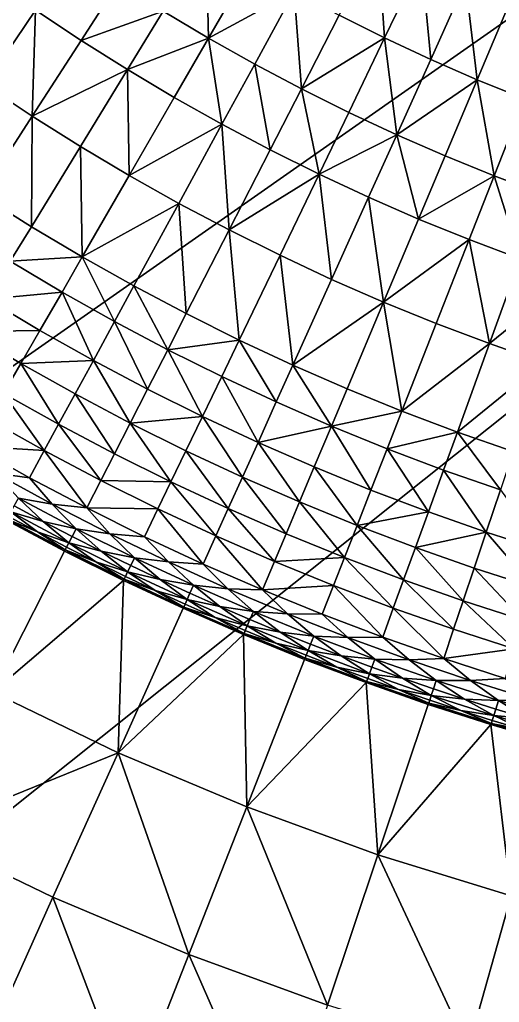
# Model space of a CAD drawing. Header units: millimetres. Extents: x -3250 to 8000, y -3250 to 3250.
# Drawn here: x -1183 to -729, y -2652 to -1722 of the extents above; entities that cross this region are included whole.
import ezdxf

# ---------------------------------------------------------------- set-up
doc = ezdxf.new("R2010")
doc.units = ezdxf.units.MM
doc.header["$MEASUREMENT"] = 0
doc.layers.add('MESH_3D', color=2, linetype='CONTINUOUS')

msp = doc.modelspace()

# ---------------------------------------------------------------- linework, layer by layer
at = {"layer": 'MESH_3D'}
for points in [[(2150.48, 2436.79, 32500), (-3128.53, 880.23, 32500), (-2326.57, -2269.27, 32500)], [(2150.48, 2436.79, 32500), (-2326.57, -2269.27, 32500), (3105.61, 957.95, 32500)], [(3105.61, 957.95, 32500), (-2326.57, -2269.27, 32500), (-1962.36, -2590.68, 32500)], [(3105.61, 957.95, 32500), (-1962.36, -2590.68, 32500), (-1625, -2814.58, 32500)], [(3105.61, 957.95, 32500), (-1625, -2814.58, 32500), (-723.19, -3168.52, 32500)], [(-1004.29, -1739.47, -744.25), (-1047.34, -1713.9, -744.25), (-1006.57, -1647.17, -794.3)], [(-1004.29, -1739.47, -744.25), (-1006.57, -1647.17, -794.3), (-965.19, -1671.76, -794.3)], [(-837.56, -1739.21, -794.3), (-880.66, -1717.79, -794.3), (-843.99, -1646.26, -840.76)], [(-837.56, -1739.21, -794.3), (-843.99, -1646.26, -840.76), (-802.68, -1666.79, -840.76)], [(-1004.29, -1739.47, -744.25), (-965.19, -1671.76, -794.3), (-923.21, -1695.3, -794.3)], [(-793.94, -1759.55, -794.3), (-837.56, -1739.21, -794.3), (-802.68, -1666.79, -840.76)], [(-793.94, -1759.55, -794.3), (-802.68, -1666.79, -840.76), (-760.88, -1686.29, -840.76)], [(-1216.02, -1783.58, -630.5), (-1210.32, -1683.45, -698.41), (-1167.97, -1713.1, -698.41)], [(-1124.9, -1741.69, -698.41), (-1167.97, -1713.1, -698.41), (-1089.74, -1687.25, -744.25)], [(-1124.9, -1741.69, -698.41), (-1089.74, -1687.25, -744.25), (-1047.34, -1713.9, -744.25)], [(-749.83, -1778.8, -794.3), (-793.94, -1759.55, -794.3), (-760.88, -1686.29, -840.76)], [(-749.83, -1778.8, -794.3), (-760.88, -1686.29, -840.76), (-718.6, -1704.73, -840.76)], [(-960.61, -1763.97, -744.25), (-1004.29, -1739.47, -744.25), (-923.21, -1695.3, -794.3)], [(-916.33, -1787.37, -744.25), (-960.61, -1763.97, -744.25), (-923.21, -1695.3, -794.3)], [(-916.33, -1787.37, -744.25), (-923.21, -1695.3, -794.3), (-880.66, -1717.79, -794.3)], [(-705.25, -1796.94, -794.3), (-749.83, -1778.8, -794.3), (-718.6, -1704.73, -840.76)], [(-1171.18, -1813.34, -630.5), (-1216.02, -1783.58, -630.5), (-1167.97, -1713.1, -698.41)], [(-1171.18, -1813.34, -630.5), (-1167.97, -1713.1, -698.41), (-1124.9, -1741.69, -698.41)], [(-1081.13, -1769.19, -698.41), (-1124.9, -1741.69, -698.41), (-1047.34, -1713.9, -744.25)], [(-1081.13, -1769.19, -698.41), (-1047.34, -1713.9, -744.25), (-1004.29, -1739.47, -744.25)], [(-916.33, -1787.37, -744.25), (-880.66, -1717.79, -794.3), (-837.56, -1739.21, -794.3)], [(-1171.18, -1813.34, -630.5), (-1124.9, -1741.69, -698.41), (-1081.13, -1769.19, -698.41)], [(-1036.69, -1795.6, -698.41), (-1081.13, -1769.19, -698.41), (-1004.29, -1739.47, -744.25)], [(-991.6, -1820.88, -698.41), (-1036.69, -1795.6, -698.41), (-1004.29, -1739.47, -744.25)], [(-991.6, -1820.88, -698.41), (-1004.29, -1739.47, -744.25), (-960.61, -1763.97, -744.25)], [(-871.49, -1809.66, -744.25), (-916.33, -1787.37, -744.25), (-837.56, -1739.21, -794.3)], [(-826.1, -1830.82, -744.25), (-871.49, -1809.66, -744.25), (-837.56, -1739.21, -794.3)], [(-826.1, -1830.82, -744.25), (-837.56, -1739.21, -794.3), (-793.94, -1759.55, -794.3)], [(-945.9, -1845.04, -698.41), (-991.6, -1820.88, -698.41), (-960.61, -1763.97, -744.25)], [(-945.9, -1845.04, -698.41), (-960.61, -1763.97, -744.25), (-916.33, -1787.37, -744.25)], [(-826.1, -1830.82, -744.25), (-793.94, -1759.55, -794.3), (-749.83, -1778.8, -794.3)], [(-1125.61, -1841.97, -630.5), (-1171.18, -1813.34, -630.5), (-1081.13, -1769.19, -698.41)], [(-1079.34, -1869.46, -630.5), (-1125.61, -1841.97, -630.5), (-1081.13, -1769.19, -698.41)], [(-1079.34, -1869.46, -630.5), (-1081.13, -1769.19, -698.41), (-1036.69, -1795.6, -698.41)], [(-1219.44, -1888.06, -547.31), (-1216.02, -1783.58, -630.5), (-1171.18, -1813.34, -630.5)], [(-780.2, -1850.85, -744.25), (-826.1, -1830.82, -744.25), (-749.83, -1778.8, -794.3)], [(-733.81, -1869.73, -744.25), (-780.2, -1850.85, -744.25), (-749.83, -1778.8, -794.3)], [(-733.81, -1869.73, -744.25), (-749.83, -1778.8, -794.3), (-705.25, -1796.94, -794.3)], [(-899.6, -1868.05, -698.41), (-945.9, -1845.04, -698.41), (-916.33, -1787.37, -744.25)], [(-899.6, -1868.05, -698.41), (-916.33, -1787.37, -744.25), (-871.49, -1809.66, -744.25)], [(-1079.34, -1869.46, -630.5), (-1036.69, -1795.6, -698.41), (-991.6, -1820.88, -698.41)], [(-686.97, -1887.44, -744.25), (-733.81, -1869.73, -744.25), (-705.25, -1796.94, -794.3)], [(-899.6, -1868.05, -698.41), (-871.49, -1809.66, -744.25), (-826.1, -1830.82, -744.25)], [(-1171.99, -1917.88, -547.31), (-1219.44, -1888.06, -547.31), (-1171.18, -1813.34, -630.5)], [(-1171.99, -1917.88, -547.31), (-1171.18, -1813.34, -630.5), (-1125.61, -1841.97, -630.5)], [(-1032.39, -1895.79, -630.5), (-1079.34, -1869.46, -630.5), (-991.6, -1820.88, -698.41)], [(-984.81, -1920.94, -630.5), (-1032.39, -1895.79, -630.5), (-991.6, -1820.88, -698.41)], [(-984.81, -1920.94, -630.5), (-991.6, -1820.88, -698.41), (-945.9, -1845.04, -698.41)], [(-852.75, -1889.89, -698.41), (-899.6, -1868.05, -698.41), (-826.1, -1830.82, -744.25)], [(-805.37, -1910.57, -698.41), (-852.75, -1889.89, -698.41), (-826.1, -1830.82, -744.25)], [(-805.37, -1910.57, -698.41), (-826.1, -1830.82, -744.25), (-780.2, -1850.85, -744.25)], [(-1123.81, -1946.5, -547.31), (-1171.99, -1917.88, -547.31), (-1125.61, -1841.97, -630.5)], [(-1123.81, -1946.5, -547.31), (-1125.61, -1841.97, -630.5), (-1079.34, -1869.46, -630.5)], [(-984.81, -1920.94, -630.5), (-945.9, -1845.04, -698.41), (-899.6, -1868.05, -698.41)], [(-805.37, -1910.57, -698.41), (-780.2, -1850.85, -744.25), (-733.81, -1869.73, -744.25)], [(-936.61, -1944.9, -630.5), (-984.81, -1920.94, -630.5), (-899.6, -1868.05, -698.41)], [(-887.83, -1967.64, -630.5), (-936.61, -1944.9, -630.5), (-899.6, -1868.05, -698.41)], [(-887.83, -1967.64, -630.5), (-899.6, -1868.05, -698.41), (-852.75, -1889.89, -698.41)], [(-1123.81, -1946.5, -547.31), (-1079.34, -1869.46, -630.5), (-1032.39, -1895.79, -630.5)], [(-757.49, -1930.05, -698.41), (-805.37, -1910.57, -698.41), (-733.81, -1869.73, -744.25)], [(-709.14, -1948.34, -698.41), (-757.49, -1930.05, -698.41), (-733.81, -1869.73, -744.25)], [(-709.14, -1948.34, -698.41), (-733.81, -1869.73, -744.25), (-686.97, -1887.44, -744.25)], [(-1191.97, -1950.57, -506.08), (-1219.44, -1888.06, -547.31), (-1171.99, -1917.88, -547.31)], [(-1074.94, -1973.91, -547.31), (-1123.81, -1946.5, -547.31), (-1032.39, -1895.79, -630.5)], [(-1025.39, -2000.1, -547.31), (-1074.94, -1973.91, -547.31), (-1032.39, -1895.79, -630.5)], [(-1025.39, -2000.1, -547.31), (-1032.39, -1895.79, -630.5), (-984.81, -1920.94, -630.5)], [(-838.5, -1989.16, -630.5), (-887.83, -1967.64, -630.5), (-852.75, -1889.89, -698.41)], [(-838.5, -1989.16, -630.5), (-852.75, -1889.89, -698.41), (-805.37, -1910.57, -698.41)], [(-838.5, -1989.16, -630.5), (-805.37, -1910.57, -698.41), (-757.49, -1930.05, -698.41)], [(-1191.97, -1950.57, -506.08), (-1171.99, -1917.88, -547.31), (-1123.81, -1946.5, -547.31)], [(-975.21, -2025.04, -547.31), (-1025.39, -2000.1, -547.31), (-984.81, -1920.94, -630.5)], [(-975.21, -2025.04, -547.31), (-984.81, -1920.94, -630.5), (-936.61, -1944.9, -630.5)], [(-788.65, -2009.45, -630.5), (-838.5, -1989.16, -630.5), (-757.49, -1930.05, -698.41)], [(-738.31, -2028.49, -630.5), (-788.65, -2009.45, -630.5), (-757.49, -1930.05, -698.41)], [(-738.31, -2028.49, -630.5), (-757.49, -1930.05, -698.41), (-709.14, -1948.34, -698.41)], [(-1213.87, -1986.41, -455.71), (-1191.97, -1950.57, -506.08), (-1142.97, -1979.68, -506.08)], [(-1142.97, -1979.68, -506.08), (-1191.97, -1950.57, -506.08), (-1123.81, -1946.5, -547.31)], [(-1093.26, -2007.56, -506.08), (-1142.97, -1979.68, -506.08), (-1123.81, -1946.5, -547.31)], [(-1093.26, -2007.56, -506.08), (-1123.81, -1946.5, -547.31), (-1074.94, -1973.91, -547.31)], [(-924.42, -2048.72, -547.31), (-975.21, -2025.04, -547.31), (-936.61, -1944.9, -630.5)], [(-924.42, -2048.72, -547.31), (-936.61, -1944.9, -630.5), (-887.83, -1967.64, -630.5)], [(-738.31, -2028.49, -630.5), (-709.14, -1948.34, -698.41), (-660.34, -1965.41, -698.41)], [(-924.42, -2048.72, -547.31), (-887.83, -1967.64, -630.5), (-838.5, -1989.16, -630.5)], [(-687.51, -2046.26, -630.5), (-738.31, -2028.49, -630.5), (-660.34, -1965.41, -698.41)], [(-1163.97, -2016.05, -455.71), (-1213.87, -1986.41, -455.71), (-1142.97, -1979.68, -506.08)], [(-1113.35, -2044.45, -455.71), (-1163.97, -2016.05, -455.71), (-1142.97, -1979.68, -506.08)], [(-1113.35, -2044.45, -455.71), (-1142.97, -1979.68, -506.08), (-1093.26, -2007.56, -506.08)], [(-1042.87, -2034.2, -506.08), (-1093.26, -2007.56, -506.08), (-1074.94, -1973.91, -547.31)], [(-1042.87, -2034.2, -506.08), (-1074.94, -1973.91, -547.31), (-1025.39, -2000.1, -547.31)], [(-1232.63, -2017.12, -406.77), (-1213.87, -1986.41, -455.71), (-1163.97, -2016.05, -455.71)], [(-873.06, -2071.13, -547.31), (-924.42, -2048.72, -547.31), (-838.5, -1989.16, -630.5)], [(-821.15, -2092.25, -547.31), (-873.06, -2071.13, -547.31), (-838.5, -1989.16, -630.5)], [(-821.15, -2092.25, -547.31), (-838.5, -1989.16, -630.5), (-788.65, -2009.45, -630.5)], [(-1062.03, -2071.57, -455.71), (-1113.35, -2044.45, -455.71), (-1093.26, -2007.56, -506.08)], [(-1062.03, -2071.57, -455.71), (-1093.26, -2007.56, -506.08), (-1042.87, -2034.2, -506.08)], [(-1042.87, -2034.2, -506.08), (-1025.39, -2000.1, -547.31), (-975.21, -2025.04, -547.31)], [(-1181.96, -2047.22, -406.77), (-1232.63, -2017.12, -406.77), (-1163.97, -2016.05, -455.71)], [(-1198.31, -2075.54, -355.73), (-1232.63, -2017.12, -406.77), (-1181.96, -2047.22, -406.77)], [(-1181.96, -2047.22, -406.77), (-1163.97, -2016.05, -455.71), (-1113.35, -2044.45, -455.71)], [(-821.15, -2092.25, -547.31), (-788.65, -2009.45, -630.5), (-738.31, -2028.49, -630.5)], [(-991.83, -2059.56, -506.08), (-1042.87, -2034.2, -506.08), (-975.21, -2025.04, -547.31)], [(-940.18, -2083.65, -506.08), (-991.83, -2059.56, -506.08), (-975.21, -2025.04, -547.31)], [(-940.18, -2083.65, -506.08), (-975.21, -2025.04, -547.31), (-924.42, -2048.72, -547.31)], [(-1010.06, -2097.4, -455.71), (-1062.03, -2071.57, -455.71), (-1042.87, -2034.2, -506.08)], [(-1010.06, -2097.4, -455.71), (-1042.87, -2034.2, -506.08), (-991.83, -2059.56, -506.08)], [(-768.73, -2112.08, -547.31), (-821.15, -2092.25, -547.31), (-738.31, -2028.49, -630.5)], [(-768.73, -2112.08, -547.31), (-738.31, -2028.49, -630.5), (-687.51, -2046.26, -630.5)], [(-1130.56, -2076.05, -406.77), (-1181.96, -2047.22, -406.77), (-1113.35, -2044.45, -455.71)], [(-1078.45, -2103.59, -406.77), (-1130.56, -2076.05, -406.77), (-1113.35, -2044.45, -455.71)], [(-1078.45, -2103.59, -406.77), (-1113.35, -2044.45, -455.71), (-1062.03, -2071.57, -455.71)], [(-1146.2, -2104.77, -355.73), (-1198.31, -2075.54, -355.73), (-1181.96, -2047.22, -406.77)], [(-1146.2, -2104.77, -355.73), (-1181.96, -2047.22, -406.77), (-1130.56, -2076.05, -406.77)], [(-887.94, -2106.44, -506.08), (-940.18, -2083.65, -506.08), (-924.42, -2048.72, -547.31)], [(-887.94, -2106.44, -506.08), (-924.42, -2048.72, -547.31), (-873.06, -2071.13, -547.31)], [(-715.84, -2130.58, -547.31), (-768.73, -2112.08, -547.31), (-687.51, -2046.26, -630.5)], [(-957.45, -2121.93, -455.71), (-1010.06, -2097.4, -455.71), (-991.83, -2059.56, -506.08)], [(-957.45, -2121.93, -455.71), (-991.83, -2059.56, -506.08), (-940.18, -2083.65, -506.08)], [(-1078.45, -2103.59, -406.77), (-1062.03, -2071.57, -455.71), (-1010.06, -2097.4, -455.71)], [(-887.94, -2106.44, -506.08), (-873.06, -2071.13, -547.31), (-821.15, -2092.25, -547.31)], [(-1159.78, -2129.71, -303.82), (-1212.52, -2100.14, -303.82), (-1198.31, -2075.54, -355.73)], [(-1159.78, -2129.71, -303.82), (-1198.31, -2075.54, -355.73), (-1146.2, -2104.77, -355.73)], [(-1093.37, -2132.69, -355.73), (-1146.2, -2104.77, -355.73), (-1130.56, -2076.05, -406.77)], [(-1093.37, -2132.69, -355.73), (-1130.56, -2076.05, -406.77), (-1078.45, -2103.59, -406.77)], [(-957.45, -2121.93, -455.71), (-940.18, -2083.65, -506.08), (-887.94, -2106.44, -506.08)], [(-1227.11, -2125.42, -238.11), (-1212.52, -2100.14, -303.82), (-1159.78, -2129.71, -303.82)], [(-1025.67, -2129.82, -406.77), (-1078.45, -2103.59, -406.77), (-1010.06, -2097.4, -455.71)], [(-972.25, -2154.73, -406.77), (-1025.67, -2129.82, -406.77), (-1010.06, -2097.4, -455.71)], [(-972.25, -2154.73, -406.77), (-1010.06, -2097.4, -455.71), (-957.45, -2121.93, -455.71)], [(-835.15, -2127.92, -506.08), (-887.94, -2106.44, -506.08), (-821.15, -2092.25, -547.31)], [(-835.15, -2127.92, -506.08), (-821.15, -2092.25, -547.31), (-768.73, -2112.08, -547.31)], [(-1106.32, -2157.97, -303.82), (-1159.78, -2129.71, -303.82), (-1146.2, -2104.77, -355.73)], [(-1106.32, -2157.97, -303.82), (-1146.2, -2104.77, -355.73), (-1093.37, -2132.69, -355.73)], [(-1039.86, -2159.29, -355.73), (-1093.37, -2132.69, -355.73), (-1078.45, -2103.59, -406.77)], [(-1039.86, -2159.29, -355.73), (-1078.45, -2103.59, -406.77), (-1025.67, -2129.82, -406.77)], [(-904.25, -2145.14, -455.71), (-957.45, -2121.93, -455.71), (-887.94, -2106.44, -506.08)], [(-850.49, -2167.02, -455.71), (-904.25, -2145.14, -455.71), (-887.94, -2106.44, -506.08)], [(-850.49, -2167.02, -455.71), (-887.94, -2106.44, -506.08), (-835.15, -2127.92, -506.08)], [(-781.84, -2148.08, -506.08), (-835.15, -2127.92, -506.08), (-768.73, -2112.08, -547.31)], [(-728.04, -2166.91, -506.08), (-781.84, -2148.08, -506.08), (-768.73, -2112.08, -547.31)], [(-728.04, -2166.91, -506.08), (-768.73, -2112.08, -547.31), (-715.84, -2130.58, -547.31)], [(-1173.74, -2155.35, -238.11), (-1227.11, -2125.42, -238.11), (-1159.78, -2129.71, -303.82)], [(-1206.31, -2150.88, -205.25), (-1227.11, -2125.42, -238.11), (-1173.74, -2155.35, -238.11)], [(-918.23, -2178.3, -406.77), (-972.25, -2154.73, -406.77), (-957.45, -2121.93, -455.71)], [(-918.23, -2178.3, -406.77), (-957.45, -2121.93, -455.71), (-904.25, -2145.14, -455.71)], [(-796.2, -2187.55, -455.71), (-850.49, -2167.02, -455.71), (-835.15, -2127.92, -506.08)], [(-796.2, -2187.55, -455.71), (-835.15, -2127.92, -506.08), (-781.84, -2148.08, -506.08)], [(-1119.64, -2183.95, -238.11), (-1173.74, -2155.35, -238.11), (-1159.78, -2129.71, -303.82)], [(-1119.64, -2183.95, -238.11), (-1159.78, -2129.71, -303.82), (-1106.32, -2157.97, -303.82)], [(-1106.32, -2157.97, -303.82), (-1093.37, -2132.69, -355.73), (-1039.86, -2159.29, -355.73)], [(-985.7, -2184.54, -355.73), (-1039.86, -2159.29, -355.73), (-1025.67, -2129.82, -406.77)], [(-985.7, -2184.54, -355.73), (-1025.67, -2129.82, -406.77), (-972.25, -2154.73, -406.77)], [(-863.64, -2200.52, -406.77), (-918.23, -2178.3, -406.77), (-904.25, -2145.14, -455.71)], [(-863.64, -2200.52, -406.77), (-904.25, -2145.14, -455.71), (-850.49, -2167.02, -455.71)], [(-1152.32, -2180.29, -205.25), (-1184.28, -2174.71, -171.85), (-1206.31, -2150.88, -205.25)], [(-1152.32, -2180.29, -205.25), (-1206.31, -2150.88, -205.25), (-1173.74, -2155.35, -238.11)], [(-1152.32, -2180.29, -205.25), (-1173.74, -2155.35, -238.11), (-1119.64, -2183.95, -238.11)], [(-930.93, -2208.44, -355.73), (-985.7, -2184.54, -355.73), (-972.25, -2154.73, -406.77)], [(-930.93, -2208.44, -355.73), (-972.25, -2154.73, -406.77), (-918.23, -2178.3, -406.77)], [(-741.42, -2206.72, -455.71), (-796.2, -2187.55, -455.71), (-781.84, -2148.08, -506.08)], [(-741.42, -2206.72, -455.71), (-781.84, -2148.08, -506.08), (-728.04, -2166.91, -506.08)], [(-1119.64, -2183.95, -238.11), (-1106.32, -2157.97, -303.82), (-1052.18, -2184.88, -303.82)], [(-1052.18, -2184.88, -303.82), (-1106.32, -2157.97, -303.82), (-1039.86, -2159.29, -355.73)], [(-997.38, -2210.43, -303.82), (-1052.18, -2184.88, -303.82), (-1039.86, -2159.29, -355.73)], [(-997.38, -2210.43, -303.82), (-1039.86, -2159.29, -355.73), (-985.7, -2184.54, -355.73)], [(-1160.95, -2196.63, -138.74), (-1188.25, -2181.99, -138.74), (-1184.28, -2174.71, -171.85)], [(-1152.32, -2180.29, -205.25), (-1129.7, -2203.55, -171.85), (-1184.28, -2174.71, -171.85)], [(-1160.95, -2196.63, -138.74), (-1184.28, -2174.71, -171.85), (-1129.7, -2203.55, -171.85)], [(-863.64, -2200.52, -406.77), (-850.49, -2167.02, -455.71), (-796.2, -2187.55, -455.71)], [(-686.17, -2224.52, -455.71), (-741.42, -2206.72, -455.71), (-728.04, -2166.91, -506.08)], [(-1160.95, -2196.63, -138.74), (-1191.39, -2187.76, -105.25), (-1188.25, -2181.99, -138.74)], [(-1097.6, -2208.34, -205.25), (-1152.32, -2180.29, -205.25), (-1119.64, -2183.95, -238.11)], [(-1097.6, -2208.34, -205.25), (-1129.7, -2203.55, -171.85), (-1152.32, -2180.29, -205.25)], [(-1064.85, -2211.18, -238.11), (-1119.64, -2183.95, -238.11), (-1052.18, -2184.88, -303.82)], [(-1097.6, -2208.34, -205.25), (-1119.64, -2183.95, -238.11), (-1064.85, -2211.18, -238.11)], [(-1009.39, -2237.04, -238.11), (-1064.85, -2211.18, -238.11), (-1052.18, -2184.88, -303.82)], [(-1009.39, -2237.04, -238.11), (-1052.18, -2184.88, -303.82), (-997.38, -2210.43, -303.82)], [(-941.97, -2234.61, -303.82), (-997.38, -2210.43, -303.82), (-985.7, -2184.54, -355.73)], [(-941.97, -2234.61, -303.82), (-985.7, -2184.54, -355.73), (-930.93, -2208.44, -355.73)], [(-875.59, -2230.96, -355.73), (-930.93, -2208.44, -355.73), (-918.23, -2178.3, -406.77)], [(-875.59, -2230.96, -355.73), (-918.23, -2178.3, -406.77), (-863.64, -2200.52, -406.77)], [(-1166.24, -2206.63, -71.93), (-1195.07, -2194.52, -38.42), (-1193.65, -2191.92, -71.93)], [(-1166.24, -2206.63, -71.93), (-1193.65, -2191.92, -71.93), (-1191.39, -2187.76, -105.25)], [(-1160.95, -2196.63, -138.74), (-1136.48, -2216.78, -105.25), (-1191.39, -2187.76, -105.25)], [(-1166.24, -2206.63, -71.93), (-1191.39, -2187.76, -105.25), (-1136.48, -2216.78, -105.25)], [(-808.51, -2221.36, -406.77), (-863.64, -2200.52, -406.77), (-796.2, -2187.55, -455.71)], [(-808.51, -2221.36, -406.77), (-796.2, -2187.55, -455.71), (-741.42, -2206.72, -455.71)], [(-1208.96, -2358.16, 24200), (-1195.63, -2195.55, 24000), (-1140.53, -2224.68, 24000)], [(-1139.99, -2223.63, -38.42), (-1195.63, -2195.55), (-1195.07, -2194.52, -38.42)], [(-1139.99, -2223.63, -38.42), (-1140.53, -2224.68), (-1195.63, -2195.55)], [(-1140.53, -2224.68, 24000), (-1195.63, -2195.55, 24000), (-1195.63, -2195.55)], [(-1140.53, -2224.68, 24000), (-1195.63, -2195.55), (-1140.53, -2224.68)], [(-1166.24, -2206.63, -71.93), (-1139.99, -2223.63, -38.42), (-1195.07, -2194.52, -38.42)], [(-1133.48, -2210.93, -138.74), (-1136.48, -2216.78, -105.25), (-1160.95, -2196.63, -138.74)], [(-1133.48, -2210.93, -138.74), (-1160.95, -2196.63, -138.74), (-1129.7, -2203.55, -171.85)], [(-819.7, -2252.09, -355.73), (-875.59, -2230.96, -355.73), (-863.64, -2200.52, -406.77)], [(-819.7, -2252.09, -355.73), (-863.64, -2200.52, -406.77), (-808.51, -2221.36, -406.77)], [(-1138.64, -2220.99, -71.93), (-1139.99, -2223.63, -38.42), (-1166.24, -2206.63, -71.93)], [(-1138.64, -2220.99, -71.93), (-1166.24, -2206.63, -71.93), (-1136.48, -2216.78, -105.25)], [(-1105.83, -2224.89, -138.74), (-1136.48, -2216.78, -105.25), (-1133.48, -2210.93, -138.74)], [(-1105.83, -2224.89, -138.74), (-1133.48, -2210.93, -138.74), (-1129.7, -2203.55, -171.85)], [(-1097.6, -2208.34, -205.25), (-1074.41, -2231.03, -171.85), (-1129.7, -2203.55, -171.85)], [(-1105.83, -2224.89, -138.74), (-1129.7, -2203.55, -171.85), (-1074.41, -2231.03, -171.85)], [(-1042.2, -2235.02, -205.25), (-1097.6, -2208.34, -205.25), (-1064.85, -2211.18, -238.11)], [(-1042.2, -2235.02, -205.25), (-1074.41, -2231.03, -171.85), (-1097.6, -2208.34, -205.25)], [(-1042.2, -2235.02, -205.25), (-1064.85, -2211.18, -238.11), (-1009.39, -2237.04, -238.11)], [(-953.31, -2261.51, -238.11), (-1009.39, -2237.04, -238.11), (-997.38, -2210.43, -303.82)], [(-953.31, -2261.51, -238.11), (-997.38, -2210.43, -303.82), (-941.97, -2234.61, -303.82)], [(-941.97, -2234.61, -303.82), (-930.93, -2208.44, -355.73), (-875.59, -2230.96, -355.73)], [(-752.88, -2240.83, -406.77), (-808.51, -2221.36, -406.77), (-741.42, -2206.72, -455.71)], [(-696.78, -2258.9, -406.77), (-752.88, -2240.83, -406.77), (-741.42, -2206.72, -455.71)], [(-696.78, -2258.9, -406.77), (-741.42, -2206.72, -455.71), (-686.17, -2224.52, -455.71)], [(-1110.86, -2235.01, -71.93), (-1139.99, -2223.63, -38.42), (-1138.64, -2220.99, -71.93)], [(-1110.86, -2235.01, -71.93), (-1138.64, -2220.99, -71.93), (-1136.48, -2216.78, -105.25)], [(-1105.83, -2224.89, -138.74), (-1080.86, -2244.42, -105.25), (-1136.48, -2216.78, -105.25)], [(-1110.86, -2235.01, -71.93), (-1136.48, -2216.78, -105.25), (-1080.86, -2244.42, -105.25)], [(-763.29, -2271.83, -355.73), (-819.7, -2252.09, -355.73), (-808.51, -2221.36, -406.77)], [(-763.29, -2271.83, -355.73), (-808.51, -2221.36, -406.77), (-752.88, -2240.83, -406.77)], [(-1208.96, -2358.16, 24200), (-1140.53, -2224.68, 24000), (-1084.71, -2252.42, 24000)], [(-1084.2, -2251.36, -38.42), (-1140.53, -2224.68), (-1139.99, -2223.63, -38.42)], [(-1084.2, -2251.36, -38.42), (-1084.71, -2252.42), (-1140.53, -2224.68)], [(-1084.71, -2252.42, 24000), (-1140.53, -2224.68, 24000), (-1140.53, -2224.68)], [(-1084.71, -2252.42, 24000), (-1140.53, -2224.68), (-1084.71, -2252.42)], [(-1110.86, -2235.01, -71.93), (-1084.2, -2251.36, -38.42), (-1139.99, -2223.63, -38.42)], [(-1078.01, -2238.5, -138.74), (-1080.86, -2244.42, -105.25), (-1105.83, -2224.89, -138.74)], [(-1078.01, -2238.5, -138.74), (-1105.83, -2224.89, -138.74), (-1074.41, -2231.03, -171.85)], [(-1050.02, -2251.77, -138.74), (-1078.01, -2238.5, -138.74), (-1074.41, -2231.03, -171.85)], [(-1042.2, -2235.02, -205.25), (-1018.45, -2257.13, -171.85), (-1074.41, -2231.03, -171.85)], [(-1050.02, -2251.77, -138.74), (-1074.41, -2231.03, -171.85), (-1018.45, -2257.13, -171.85)], [(-885.96, -2257.4, -303.82), (-941.97, -2234.61, -303.82), (-875.59, -2230.96, -355.73)], [(-829.41, -2278.78, -303.82), (-885.96, -2257.4, -303.82), (-875.59, -2230.96, -355.73)], [(-829.41, -2278.78, -303.82), (-875.59, -2230.96, -355.73), (-819.7, -2252.09, -355.73)], [(-1082.91, -2248.69, -71.93), (-1110.86, -2235.01, -71.93), (-1080.86, -2244.42, -105.25)], [(-1082.91, -2248.69, -71.93), (-1084.2, -2251.36, -38.42), (-1110.86, -2235.01, -71.93)], [(-1050.02, -2251.77, -138.74), (-1080.86, -2244.42, -105.25), (-1078.01, -2238.5, -138.74)], [(-986.16, -2260.3, -205.25), (-1042.2, -2235.02, -205.25), (-1009.39, -2237.04, -238.11)], [(-986.16, -2260.3, -205.25), (-1018.45, -2257.13, -171.85), (-1042.2, -2235.02, -205.25)], [(-986.16, -2260.3, -205.25), (-1009.39, -2237.04, -238.11), (-953.31, -2261.51, -238.11)], [(-953.31, -2261.51, -238.11), (-941.97, -2234.61, -303.82), (-885.96, -2257.4, -303.82)], [(-1054.79, -2262.01, -71.93), (-1084.2, -2251.36, -38.42), (-1082.91, -2248.69, -71.93)], [(-1054.79, -2262.01, -71.93), (-1082.91, -2248.69, -71.93), (-1080.86, -2244.42, -105.25)], [(-1050.02, -2251.77, -138.74), (-1024.57, -2270.67, -105.25), (-1080.86, -2244.42, -105.25)], [(-1054.79, -2262.01, -71.93), (-1080.86, -2244.42, -105.25), (-1024.57, -2270.67, -105.25)], [(-706.42, -2290.15, -355.73), (-763.29, -2271.83, -355.73), (-752.88, -2240.83, -406.77)], [(-706.42, -2290.15, -355.73), (-752.88, -2240.83, -406.77), (-696.78, -2258.9, -406.77)], [(-1089.91, -2415.49, 24200), (-1208.96, -2358.16, 24200), (-1084.71, -2252.42, 24000)], [(-1089.91, -2415.49, 24200), (-1084.71, -2252.42, 24000), (-1028.22, -2278.76, 24000)], [(-1027.73, -2277.69, -38.42), (-1084.71, -2252.42), (-1084.2, -2251.36, -38.42)], [(-1027.73, -2277.69, -38.42), (-1028.22, -2278.76), (-1084.71, -2252.42)], [(-1028.22, -2278.76, 24000), (-1084.71, -2252.42, 24000), (-1084.71, -2252.42)], [(-1028.22, -2278.76, 24000), (-1084.71, -2252.42), (-1028.22, -2278.76)], [(-1054.79, -2262.01, -71.93), (-1027.73, -2277.69, -38.42), (-1084.2, -2251.36, -38.42)], [(-1021.86, -2264.68, -138.74), (-1024.57, -2270.67, -105.25), (-1050.02, -2251.77, -138.74)], [(-1021.86, -2264.68, -138.74), (-1050.02, -2251.77, -138.74), (-1018.45, -2257.13, -171.85)], [(-993.55, -2277.25, -138.74), (-1021.86, -2264.68, -138.74), (-1018.45, -2257.13, -171.85)], [(-986.16, -2260.3, -205.25), (-961.87, -2281.81, -171.85), (-1018.45, -2257.13, -171.85)], [(-993.55, -2277.25, -138.74), (-1018.45, -2257.13, -171.85), (-961.87, -2281.81, -171.85)], [(-896.63, -2284.57, -238.11), (-953.31, -2261.51, -238.11), (-885.96, -2257.4, -303.82)], [(-839.39, -2306.22, -238.11), (-896.63, -2284.57, -238.11), (-885.96, -2257.4, -303.82)], [(-839.39, -2306.22, -238.11), (-885.96, -2257.4, -303.82), (-829.41, -2278.78, -303.82)], [(-772.34, -2298.75, -303.82), (-829.41, -2278.78, -303.82), (-819.7, -2252.09, -355.73)], [(-772.34, -2298.75, -303.82), (-819.7, -2252.09, -355.73), (-763.29, -2271.83, -355.73)], [(-1026.51, -2274.99, -71.93), (-1054.79, -2262.01, -71.93), (-1024.57, -2270.67, -105.25)], [(-1026.51, -2274.99, -71.93), (-1027.73, -2277.69, -38.42), (-1054.79, -2262.01, -71.93)], [(-993.55, -2277.25, -138.74), (-1024.57, -2270.67, -105.25), (-1021.86, -2264.68, -138.74)], [(-929.5, -2284.19, -205.25), (-986.16, -2260.3, -205.25), (-953.31, -2261.51, -238.11)], [(-929.5, -2284.19, -205.25), (-961.87, -2281.81, -171.85), (-986.16, -2260.3, -205.25)], [(-929.5, -2284.19, -205.25), (-953.31, -2261.51, -238.11), (-896.63, -2284.57, -238.11)], [(-970.63, -2302.6, -38.42), (-1028.22, -2278.76), (-1027.73, -2277.69, -38.42)], [(-998.07, -2287.61, -71.93), (-1027.73, -2277.69, -38.42), (-1026.51, -2274.99, -71.93)], [(-998.07, -2287.61, -71.93), (-970.63, -2302.6, -38.42), (-1027.73, -2277.69, -38.42)], [(-998.07, -2287.61, -71.93), (-1026.51, -2274.99, -71.93), (-1024.57, -2270.67, -105.25)], [(-993.55, -2277.25, -138.74), (-967.64, -2295.51, -105.25), (-1024.57, -2270.67, -105.25)], [(-998.07, -2287.61, -71.93), (-1024.57, -2270.67, -105.25), (-967.64, -2295.51, -105.25)], [(-965.09, -2289.46, -138.74), (-993.55, -2277.25, -138.74), (-961.87, -2281.81, -171.85)], [(-965.09, -2289.46, -138.74), (-967.64, -2295.51, -105.25), (-993.55, -2277.25, -138.74)], [(-714.79, -2317.29, -303.82), (-772.34, -2298.75, -303.82), (-763.29, -2271.83, -355.73)], [(-714.79, -2317.29, -303.82), (-763.29, -2271.83, -355.73), (-706.42, -2290.15, -355.73)], [(-1089.91, -2415.49, 24200), (-1028.22, -2278.76, 24000), (-971.09, -2303.69, 24000)], [(-970.63, -2302.6, -38.42), (-971.09, -2303.69), (-1028.22, -2278.76)], [(-971.09, -2303.69, 24000), (-1028.22, -2278.76, 24000), (-1028.22, -2278.76)], [(-971.09, -2303.69, 24000), (-1028.22, -2278.76), (-971.09, -2303.69)], [(-936.47, -2301.31, -138.74), (-965.09, -2289.46, -138.74), (-961.87, -2281.81, -171.85)], [(-929.5, -2284.19, -205.25), (-904.68, -2305.09, -171.85), (-961.87, -2281.81, -171.85)], [(-936.47, -2301.31, -138.74), (-961.87, -2281.81, -171.85), (-904.68, -2305.09, -171.85)], [(-872.27, -2306.65, -205.25), (-929.5, -2284.19, -205.25), (-896.63, -2284.57, -238.11)], [(-872.27, -2306.65, -205.25), (-904.68, -2305.09, -171.85), (-929.5, -2284.19, -205.25)], [(-872.27, -2306.65, -205.25), (-896.63, -2284.57, -238.11), (-839.39, -2306.22, -238.11)], [(-781.64, -2326.43, -238.11), (-839.39, -2306.22, -238.11), (-829.41, -2278.78, -303.82)], [(-781.64, -2326.43, -238.11), (-829.41, -2278.78, -303.82), (-772.34, -2298.75, -303.82)], [(-969.48, -2299.87, -71.93), (-998.07, -2287.61, -71.93), (-967.64, -2295.51, -105.25)], [(-969.48, -2299.87, -71.93), (-970.63, -2302.6, -38.42), (-998.07, -2287.61, -71.93)], [(-940.73, -2311.78, -71.93), (-969.48, -2299.87, -71.93), (-967.64, -2295.51, -105.25)], [(-936.47, -2301.31, -138.74), (-967.64, -2295.51, -105.25), (-965.09, -2289.46, -138.74)], [(-936.47, -2301.31, -138.74), (-910.11, -2318.92, -105.25), (-967.64, -2295.51, -105.25)], [(-940.73, -2311.78, -71.93), (-967.64, -2295.51, -105.25), (-910.11, -2318.92, -105.25)], [(-968.15, -2466.82, 24200), (-1089.91, -2415.49, 24200), (-971.09, -2303.69, 24000)], [(-912.92, -2326.09, -38.42), (-971.09, -2303.69), (-970.63, -2302.6, -38.42)], [(-912.92, -2326.09, -38.42), (-913.35, -2327.18), (-971.09, -2303.69)], [(-971.09, -2303.69, 24000), (-971.09, -2303.69), (-913.35, -2327.18)], [(-913.35, -2327.18, 24000), (-971.09, -2303.69, 24000), (-913.35, -2327.18)], [(-968.15, -2466.82, 24200), (-971.09, -2303.69, 24000), (-913.35, -2327.18, 24000)], [(-940.73, -2311.78, -71.93), (-970.63, -2302.6, -38.42), (-969.48, -2299.87, -71.93)], [(-940.73, -2311.78, -71.93), (-912.92, -2326.09, -38.42), (-970.63, -2302.6, -38.42)], [(-907.71, -2312.8, -138.74), (-910.11, -2318.92, -105.25), (-936.47, -2301.31, -138.74)], [(-907.71, -2312.8, -138.74), (-936.47, -2301.31, -138.74), (-904.68, -2305.09, -171.85)], [(-878.81, -2323.94, -138.74), (-907.71, -2312.8, -138.74), (-904.68, -2305.09, -171.85)], [(-872.27, -2306.65, -205.25), (-846.93, -2326.92, -171.85), (-904.68, -2305.09, -171.85)], [(-878.81, -2323.94, -138.74), (-904.68, -2305.09, -171.85), (-846.93, -2326.92, -171.85)], [(-781.64, -2326.43, -238.11), (-772.34, -2298.75, -303.82), (-714.79, -2317.29, -303.82)], [(-911.84, -2323.33, -71.93), (-940.73, -2311.78, -71.93), (-910.11, -2318.92, -105.25)], [(-911.84, -2323.33, -71.93), (-912.92, -2326.09, -38.42), (-940.73, -2311.78, -71.93)], [(-878.81, -2323.94, -138.74), (-910.11, -2318.92, -105.25), (-907.71, -2312.8, -138.74)], [(-814.49, -2327.68, -205.25), (-872.27, -2306.65, -205.25), (-839.39, -2306.22, -238.11)], [(-814.49, -2327.68, -205.25), (-846.93, -2326.92, -171.85), (-872.27, -2306.65, -205.25)], [(-814.49, -2327.68, -205.25), (-839.39, -2306.22, -238.11), (-781.64, -2326.43, -238.11)], [(-882.8, -2334.51, -71.93), (-912.92, -2326.09, -38.42), (-911.84, -2323.33, -71.93)], [(-882.8, -2334.51, -71.93), (-911.84, -2323.33, -71.93), (-910.11, -2318.92, -105.25)], [(-878.81, -2323.94, -138.74), (-852.01, -2340.89, -105.25), (-910.11, -2318.92, -105.25)], [(-882.8, -2334.51, -71.93), (-910.11, -2318.92, -105.25), (-852.01, -2340.89, -105.25)], [(-849.77, -2334.72, -138.74), (-878.81, -2323.94, -138.74), (-846.93, -2326.92, -171.85)], [(-849.77, -2334.72, -138.74), (-852.01, -2340.89, -105.25), (-878.81, -2323.94, -138.74)], [(-723.4, -2345.19, -238.11), (-781.64, -2326.43, -238.11), (-714.79, -2317.29, -303.82)], [(-968.15, -2466.82, 24200), (-913.35, -2327.18, 24000), (-855.05, -2349.23, 24000)], [(-854.65, -2348.12, -38.42), (-913.35, -2327.18), (-912.92, -2326.09, -38.42)], [(-854.65, -2348.12, -38.42), (-855.05, -2349.23), (-913.35, -2327.18)], [(-855.05, -2349.23, 24000), (-913.35, -2327.18, 24000), (-913.35, -2327.18)], [(-855.05, -2349.23, 24000), (-913.35, -2327.18), (-855.05, -2349.23)], [(-882.8, -2334.51, -71.93), (-854.65, -2348.12, -38.42), (-912.92, -2326.09, -38.42)], [(-820.6, -2345.13, -138.74), (-849.77, -2334.72, -138.74), (-846.93, -2326.92, -171.85)], [(-814.49, -2327.68, -205.25), (-788.66, -2347.31, -171.85), (-846.93, -2326.92, -171.85)], [(-820.6, -2345.13, -138.74), (-846.93, -2326.92, -171.85), (-788.66, -2347.31, -171.85)], [(-756.21, -2347.26, -205.25), (-814.49, -2327.68, -205.25), (-781.64, -2326.43, -238.11)], [(-756.21, -2347.26, -205.25), (-788.66, -2347.31, -171.85), (-814.49, -2327.68, -205.25)], [(-756.21, -2347.26, -205.25), (-781.64, -2326.43, -238.11), (-723.4, -2345.19, -238.11)], [(-853.63, -2345.34, -71.93), (-882.8, -2334.51, -71.93), (-852.01, -2340.89, -105.25)], [(-853.63, -2345.34, -71.93), (-854.65, -2348.12, -38.42), (-882.8, -2334.51, -71.93)], [(-824.33, -2355.8, -71.93), (-853.63, -2345.34, -71.93), (-852.01, -2340.89, -105.25)], [(-820.6, -2345.13, -138.74), (-852.01, -2340.89, -105.25), (-849.77, -2334.72, -138.74)], [(-820.6, -2345.13, -138.74), (-793.39, -2361.4, -105.25), (-852.01, -2340.89, -105.25)], [(-824.33, -2355.8, -71.93), (-852.01, -2340.89, -105.25), (-793.39, -2361.4, -105.25)], [(-843.99, -2512.01, 24200), (-968.15, -2466.82, 24200), (-855.05, -2349.23, 24000)], [(-854.65, -2348.12, -38.42), (-796.22, -2369.82), (-855.05, -2349.23)], [(-855.05, -2349.23, 24000), (-855.05, -2349.23), (-796.22, -2369.82)], [(-796.22, -2369.82, 24000), (-855.05, -2349.23, 24000), (-796.22, -2369.82)], [(-843.99, -2512.01, 24200), (-855.05, -2349.23, 24000), (-796.22, -2369.82, 24000)], [(-824.33, -2355.8, -71.93), (-854.65, -2348.12, -38.42), (-853.63, -2345.34, -71.93)], [(-795.84, -2368.7, -38.42), (-796.22, -2369.82), (-854.65, -2348.12, -38.42)], [(-824.33, -2355.8, -71.93), (-795.84, -2368.7, -38.42), (-854.65, -2348.12, -38.42)], [(-791.3, -2355.18, -138.74), (-793.39, -2361.4, -105.25), (-820.6, -2345.13, -138.74)], [(-791.3, -2355.18, -138.74), (-820.6, -2345.13, -138.74), (-788.66, -2347.31, -171.85)], [(-761.87, -2364.86, -138.74), (-791.3, -2355.18, -138.74), (-788.66, -2347.31, -171.85)], [(-756.21, -2347.26, -205.25), (-729.89, -2366.25, -171.85), (-788.66, -2347.31, -171.85)], [(-761.87, -2364.86, -138.74), (-788.66, -2347.31, -171.85), (-729.89, -2366.25, -171.85)], [(-697.45, -2365.38, -205.25), (-756.21, -2347.26, -205.25), (-723.4, -2345.19, -238.11)], [(-697.45, -2365.38, -205.25), (-729.89, -2366.25, -171.85), (-756.21, -2347.26, -205.25)], [(-1277.39, -2491.64, 24400), (-1208.96, -2358.16, 24200), (-1089.91, -2415.49, 24200)], [(-794.9, -2365.89, -71.93), (-795.84, -2368.7, -38.42), (-824.33, -2355.8, -71.93)], [(-794.9, -2365.89, -71.93), (-824.33, -2355.8, -71.93), (-793.39, -2361.4, -105.25)], [(-765.34, -2375.62, -71.93), (-794.9, -2365.89, -71.93), (-793.39, -2361.4, -105.25)], [(-761.87, -2364.86, -138.74), (-793.39, -2361.4, -105.25), (-791.3, -2355.18, -138.74)], [(-761.87, -2364.86, -138.74), (-734.27, -2380.45, -105.25), (-793.39, -2361.4, -105.25)], [(-765.34, -2375.62, -71.93), (-793.39, -2361.4, -105.25), (-734.27, -2380.45, -105.25)], [(-843.99, -2512.01, 24200), (-796.22, -2369.82, 24000), (-736.89, -2388.93, 24000)], [(-736.54, -2387.8, -38.42), (-796.22, -2369.82), (-795.84, -2368.7, -38.42)], [(-736.54, -2387.8, -38.42), (-736.89, -2388.93), (-796.22, -2369.82)], [(-796.22, -2369.82, 24000), (-796.22, -2369.82), (-736.89, -2388.93)], [(-736.89, -2388.93, 24000), (-796.22, -2369.82, 24000), (-736.89, -2388.93)], [(-765.34, -2375.62, -71.93), (-795.84, -2368.7, -38.42), (-794.9, -2365.89, -71.93)], [(-765.34, -2375.62, -71.93), (-736.54, -2387.8, -38.42), (-795.84, -2368.7, -38.42)], [(-732.33, -2374.17, -138.74), (-734.27, -2380.45, -105.25), (-761.87, -2364.86, -138.74)], [(-732.33, -2374.17, -138.74), (-761.87, -2364.86, -138.74), (-729.89, -2366.25, -171.85)], [(-702.68, -2383.12, -138.74), (-732.33, -2374.17, -138.74), (-729.89, -2366.25, -171.85)], [(-697.45, -2365.38, -205.25), (-670.67, -2383.71, -171.85), (-729.89, -2366.25, -171.85)], [(-702.68, -2383.12, -138.74), (-729.89, -2366.25, -171.85), (-670.67, -2383.71, -171.85)], [(-735.67, -2384.97, -71.93), (-765.34, -2375.62, -71.93), (-734.27, -2380.45, -105.25)], [(-735.67, -2384.97, -71.93), (-736.54, -2387.8, -38.42), (-765.34, -2375.62, -71.93)], [(-702.68, -2383.12, -138.74), (-734.27, -2380.45, -105.25), (-732.33, -2374.17, -138.74)], [(-717.73, -2550.95, 24200), (-843.99, -2512.01, 24200), (-736.89, -2388.93, 24000)], [(-676.78, -2405.42, -38.42), (-736.89, -2388.93), (-736.54, -2387.8, -38.42)], [(-676.78, -2405.42, -38.42), (-677.1, -2406.56), (-736.89, -2388.93)], [(-677.1, -2406.56, 24000), (-736.89, -2388.93, 24000), (-736.89, -2388.93)], [(-677.1, -2406.56, 24000), (-736.89, -2388.93), (-677.1, -2406.56)], [(-717.73, -2550.95, 24200), (-736.89, -2388.93, 24000), (-677.1, -2406.56, 24000)], [(-705.88, -2393.96, -71.93), (-736.54, -2387.8, -38.42), (-735.67, -2384.97, -71.93)], [(-705.88, -2393.96, -71.93), (-676.78, -2405.42, -38.42), (-736.54, -2387.8, -38.42)], [(-705.88, -2393.96, -71.93), (-735.67, -2384.97, -71.93), (-734.27, -2380.45, -105.25)], [(-702.68, -2383.12, -138.74), (-674.7, -2398.01, -105.25), (-734.27, -2380.45, -105.25)], [(-705.88, -2393.96, -71.93), (-734.27, -2380.45, -105.25), (-674.7, -2398.01, -105.25)], [(-1151.6, -2552.22, 24400), (-1277.39, -2491.64, 24400), (-1089.91, -2415.49, 24200)], [(-1022.95, -2606.45, 24400), (-1151.6, -2552.22, 24400), (-1089.91, -2415.49, 24200)], [(-1022.95, -2606.45, 24400), (-1089.91, -2415.49, 24200), (-968.15, -2466.82, 24200)], [(-891.76, -2654.2, 24400), (-1022.95, -2606.45, 24400), (-968.15, -2466.82, 24200)], [(-891.76, -2654.2, 24400), (-968.15, -2466.82, 24200), (-843.99, -2512.01, 24200)], [(-1213.3, -2688.94, 24600), (-1277.39, -2491.64, 24400), (-1151.6, -2552.22, 24400)], [(-758.35, -2695.35, 24400), (-891.76, -2654.2, 24400), (-843.99, -2512.01, 24200)], [(-758.35, -2695.35, 24400), (-843.99, -2512.01, 24200), (-717.73, -2550.95, 24200)], [(-1077.76, -2746.08, 24600), (-1213.3, -2688.94, 24600), (-1151.6, -2552.22, 24400)], [(-1077.76, -2746.08, 24600), (-1151.6, -2552.22, 24400), (-1022.95, -2606.45, 24400)], [(-758.35, -2695.35, 24400), (-717.73, -2550.95, 24200), (-589.68, -2583.56, 24200)], [(-623.06, -2729.8, 24400), (-758.35, -2695.35, 24400), (-589.68, -2583.56, 24200)], [(-939.54, -2796.39, 24600), (-1077.76, -2746.08, 24600), (-1022.95, -2606.45, 24400)], [(-939.54, -2796.39, 24600), (-1022.95, -2606.45, 24400), (-891.76, -2654.2, 24400)]]:
    msp.add_3dface(points, dxfattribs=at)

doc.saveas('drawing.dxf')
